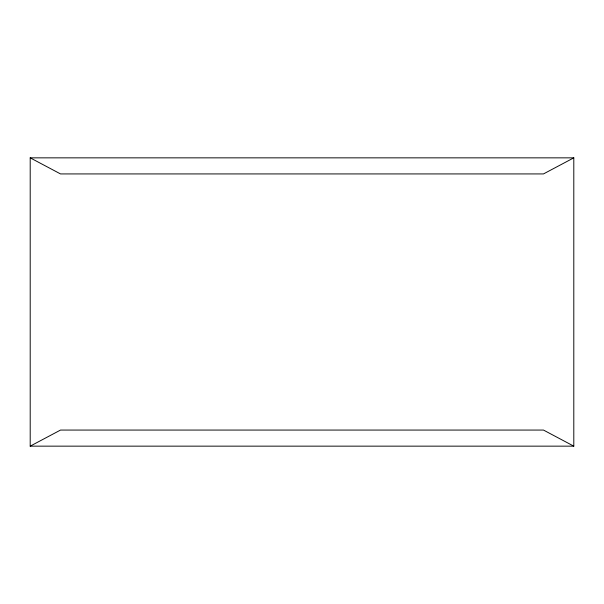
<?xml version="1.0" encoding="UTF-8"?>
<svg xmlns="http://www.w3.org/2000/svg" width="604" height="604" viewBox="0 0 604 604"><rect width="100%" height="100%" fill="white"/><g stroke="black" fill="none" stroke-linecap="round" stroke-linejoin="round"><path stroke-width="0.91" d="M30.2 446.152L60.528 430.063L543.472 430.063L573.8 446.152L573.8 157.848L30.2 157.848L30.2 446.152L573.8 446.152M573.8 157.848L543.472 173.929L60.528 173.929L30.2 157.848"/></g></svg>
